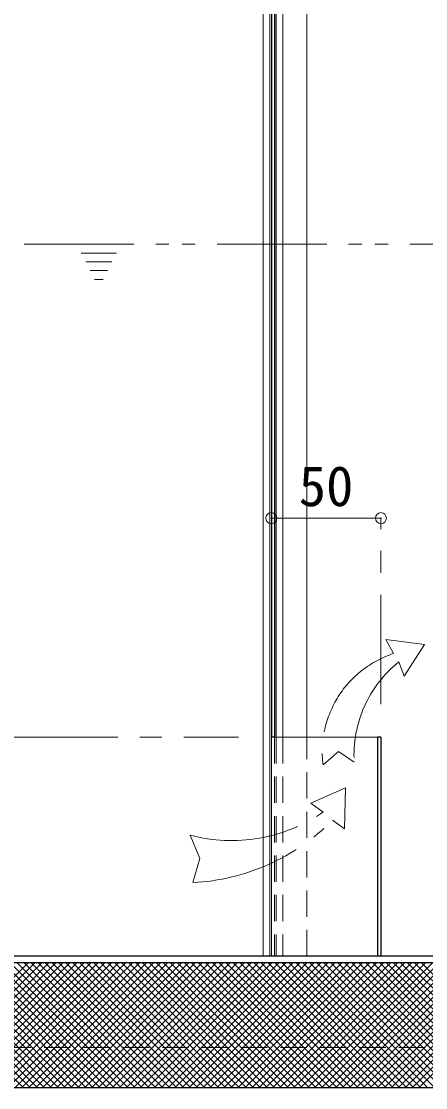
# Model space of a CAD drawing. Units: millimetres at full size, sheet at 1:10; details may follow other scales. Extents: x -2092 to 1958, y -1356 to 1454.
# Drawn here: x -819.9 to -635.3, y -915.8 to -429 of the extents above; entities that cross this region are included whole.
import ezdxf
from ezdxf.enums import TextEntityAlignment as Align

# ---------------------------------------------------------------- set-up
doc = ezdxf.new("R2010")
doc.units = ezdxf.units.MM
doc.header["$LTSCALE"] = 10
doc.header["$PDMODE"] = 32
doc.header["$PDSIZE"] = 5
for name, pattern in [('CHAIN1', [8, 5, -1, 1, -1]), ('DASHED1', [1.8, 1.2, -0.6]), ('DOUBLE_CHAIN1', [8.8, 5, -1, 0.6, -0.6, 0.6, -1])]:
    doc.linetypes.add(name, pattern=pattern)
doc.layers.add('0-0_ﾚｲﾔ1', color=4, linetype='Continuous', lineweight=9)
doc.styles.add('ＭＳ ゴシック', font='')
doc.styles.get('ＭＳ ゴシック').set_extended_font_data('MS Gothic')

msp = doc.modelspace()

# ---------------------------------------------------------------- linework, layer by layer
at = {"layer": '0-0_ﾚｲﾔ1', "color": 7, "lineweight": 18}
for p, q in [((-709.49, -855.78), (-709.49, -157.28)), ((-706.49, -855.78), (-706.49, -157.28)), ((-703.49, -169.52), (-703.49, -755.78)), ((-700.49, -170.14), (-700.49, -755.78)), ((-705.74, -755.78), (-705.74, -855.78)), ((-657.24, -755.78), (-704.24, -755.78))]:
    msp.add_line(p, q, dxfattribs=at)
at = {"layer": '0-0_ﾚｲﾔ1', "color": 5, "lineweight": 25}
for p, q in [((-705.74, -157.28), (-705.74, -755.78)), ((-704.24, -158.03), (-704.24, -755.78)), ((-704.24, -755.78), (-705.74, -755.78)), ((-657.24, -755.78), (-657.24, -855.78)), ((-655.74, -755.78), (-657.24, -755.78)), ((-655.74, -755.78), (-655.74, -855.78)), ((-291.49, -855.78), (-1097.49, -855.78)), ((-291.49, -858.78), (-1097.49, -858.78)), ((-240.29, -915.78), (-1148.69, -915.78))]:
    msp.add_line(p, q, dxfattribs=at)
at = {"layer": '0-0_ﾚｲﾔ1'}
for p, q in [((-689.49, -755.78), (-689.49, -157.28)), ((-655.74, -655.78), (-705.74, -655.78)), ((-875.86, -858.78), (-818.86, -915.78)), ((-873.81, -915.78), (-816.81, -858.78)), ((-872.68, -858.78), (-815.68, -915.78)), ((-870.63, -915.78), (-813.63, -858.78)), ((-869.5, -858.78), (-812.5, -915.78)), ((-867.45, -915.78), (-810.45, -858.78)), ((-866.31, -858.78), (-809.31, -915.78)), ((-864.27, -915.78), (-807.27, -858.78)), ((-863.13, -858.78), (-806.13, -915.78)), ((-861.09, -915.78), (-804.09, -858.78)), ((-859.95, -858.78), (-802.95, -915.78)), ((-857.9, -915.78), (-800.9, -858.78)), ((-856.77, -858.78), (-799.77, -915.78)), ((-854.72, -915.78), (-797.72, -858.78)), ((-853.59, -858.78), (-796.59, -915.78)), ((-851.54, -915.78), (-794.54, -858.78)), ((-850.4, -858.78), (-793.4, -915.78)), ((-848.36, -915.78), (-791.36, -858.78)), ((-847.22, -858.78), (-790.22, -915.78)), ((-845.18, -915.78), (-788.18, -858.78)), ((-844.04, -858.78), (-787.04, -915.78)), ((-841.99, -915.78), (-784.99, -858.78)), ((-840.86, -858.78), (-783.86, -915.78)), ((-838.81, -915.78), (-781.81, -858.78)), ((-837.68, -858.78), (-780.68, -915.78)), ((-835.63, -915.78), (-778.63, -858.78)), ((-834.49, -858.78), (-777.49, -915.78)), ((-832.45, -915.78), (-775.45, -858.78)), ((-831.31, -858.78), (-774.31, -915.78)), ((-829.27, -915.78), (-772.27, -858.78)), ((-828.13, -858.78), (-771.13, -915.78)), ((-826.09, -915.78), (-769.09, -858.78)), ((-824.95, -858.78), (-767.95, -915.78)), ((-822.9, -915.78), (-765.9, -858.78)), ((-821.77, -858.78), (-764.77, -915.78)), ((-819.72, -915.78), (-762.72, -858.78)), ((-818.58, -858.78), (-761.58, -915.78)), ((-816.54, -915.78), (-759.54, -858.78)), ((-815.4, -858.78), (-758.4, -915.78)), ((-813.36, -915.78), (-756.36, -858.78)), ((-812.22, -858.78), (-755.22, -915.78)), ((-810.18, -915.78), (-753.18, -858.78)), ((-809.04, -858.78), (-752.04, -915.78)), ((-806.99, -915.78), (-749.99, -858.78)), ((-805.86, -858.78), (-748.86, -915.78)), ((-803.81, -915.78), (-746.81, -858.78)), ((-802.67, -858.78), (-745.67, -915.78)), ((-800.63, -915.78), (-743.63, -858.78)), ((-799.49, -858.78), (-742.49, -915.78)), ((-797.45, -915.78), (-740.45, -858.78)), ((-796.31, -858.78), (-739.31, -915.78)), ((-794.27, -915.78), (-737.27, -858.78)), ((-793.13, -858.78), (-736.13, -915.78)), ((-791.08, -915.78), (-734.08, -858.78)), ((-789.95, -858.78), (-732.95, -915.78)), ((-787.9, -915.78), (-730.9, -858.78)), ((-786.76, -858.78), (-729.76, -915.78)), ((-784.72, -915.78), (-727.72, -858.78)), ((-783.58, -858.78), (-726.58, -915.78)), ((-781.54, -915.78), (-724.54, -858.78)), ((-780.4, -858.78), (-723.4, -915.78)), ((-778.36, -915.78), (-721.36, -858.78)), ((-777.22, -858.78), (-720.22, -915.78)), ((-775.17, -915.78), (-718.17, -858.78)), ((-774.04, -858.78), (-717.04, -915.78)), ((-771.99, -915.78), (-714.99, -858.78)), ((-770.85, -858.78), (-713.85, -915.78)), ((-768.81, -915.78), (-711.81, -858.78)), ((-767.67, -858.78), (-710.67, -915.78)), ((-765.63, -915.78), (-708.63, -858.78)), ((-764.49, -858.78), (-707.49, -915.78)), ((-762.45, -915.78), (-705.45, -858.78)), ((-761.31, -858.78), (-704.31, -915.78)), ((-759.26, -915.78), (-702.26, -858.78)), ((-758.13, -858.78), (-701.13, -915.78)), ((-756.08, -915.78), (-699.08, -858.78)), ((-754.94, -858.78), (-697.94, -915.78)), ((-752.9, -915.78), (-695.9, -858.78)), ((-751.76, -858.78), (-694.76, -915.78)), ((-749.72, -915.78), (-692.72, -858.78)), ((-748.58, -858.78), (-691.58, -915.78)), ((-746.54, -915.78), (-689.54, -858.78)), ((-745.4, -858.78), (-688.4, -915.78)), ((-743.35, -915.78), (-686.35, -858.78)), ((-742.22, -858.78), (-685.22, -915.78)), ((-740.17, -915.78), (-683.17, -858.78)), ((-739.03, -858.78), (-682.03, -915.78)), ((-736.99, -915.78), (-679.99, -858.78)), ((-735.85, -858.78), (-678.85, -915.78)), ((-733.81, -915.78), (-676.81, -858.78)), ((-732.67, -858.78), (-675.67, -915.78)), ((-730.63, -915.78), (-673.63, -858.78)), ((-729.49, -858.78), (-672.49, -915.78)), ((-727.44, -915.78), (-670.44, -858.78)), ((-726.31, -858.78), (-669.31, -915.78)), ((-724.26, -915.78), (-667.26, -858.78)), ((-723.12, -858.78), (-666.12, -915.78)), ((-721.08, -915.78), (-664.08, -858.78)), ((-719.94, -858.78), (-662.94, -915.78)), ((-717.9, -915.78), (-660.9, -858.78)), ((-716.76, -858.78), (-659.76, -915.78)), ((-714.72, -915.78), (-657.72, -858.78)), ((-713.58, -858.78), (-656.58, -915.78)), ((-711.53, -915.78), (-654.53, -858.78)), ((-710.4, -858.78), (-653.4, -915.78)), ((-708.35, -915.78), (-651.35, -858.78)), ((-707.21, -858.78), (-650.21, -915.78)), ((-705.17, -915.78), (-648.17, -858.78)), ((-704.03, -858.78), (-647.03, -915.78)), ((-701.99, -915.78), (-644.99, -858.78)), ((-700.85, -858.78), (-643.85, -915.78)), ((-698.81, -915.78), (-641.81, -858.78)), ((-697.67, -858.78), (-640.67, -915.78)), ((-695.62, -915.78), (-638.62, -858.78)), ((-694.49, -858.78), (-637.49, -915.78)), ((-692.44, -915.78), (-635.44, -858.78)), ((-691.31, -858.78), (-634.31, -915.78)), ((-689.26, -915.78), (-632.26, -858.78)), ((-688.12, -858.78), (-631.12, -915.78)), ((-686.08, -915.78), (-629.08, -858.78)), ((-684.94, -858.78), (-627.94, -915.78)), ((-682.9, -915.78), (-625.9, -858.78)), ((-681.76, -858.78), (-624.76, -915.78)), ((-679.71, -915.78), (-622.71, -858.78)), ((-678.58, -858.78), (-621.58, -915.78)), ((-676.53, -915.78), (-619.53, -858.78)), ((-675.4, -858.78), (-618.4, -915.78)), ((-673.35, -915.78), (-616.35, -858.78)), ((-672.21, -858.78), (-615.21, -915.78)), ((-670.17, -915.78), (-613.17, -858.78)), ((-669.03, -858.78), (-612.03, -915.78)), ((-666.99, -915.78), (-609.99, -858.78)), ((-665.85, -858.78), (-608.85, -915.78)), ((-663.8, -915.78), (-606.8, -858.78)), ((-662.67, -858.78), (-605.67, -915.78)), ((-660.62, -915.78), (-603.62, -858.78)), ((-659.49, -858.78), (-602.49, -915.78)), ((-657.44, -915.78), (-600.44, -858.78)), ((-656.3, -858.78), (-599.3, -915.78)), ((-654.26, -915.78), (-597.26, -858.78)), ((-653.12, -858.78), (-596.12, -915.78)), ((-651.08, -915.78), (-594.08, -858.78)), ((-649.94, -858.78), (-592.94, -915.78)), ((-647.89, -915.78), (-590.89, -858.78)), ((-646.76, -858.78), (-589.76, -915.78)), ((-644.71, -915.78), (-587.71, -858.78)), ((-643.58, -858.78), (-586.58, -915.78)), ((-641.53, -915.78), (-584.53, -858.78)), ((-640.39, -858.78), (-583.39, -915.78)), ((-638.35, -915.78), (-581.35, -858.78)), ((-637.21, -858.78), (-580.21, -915.78))]:
    msp.add_line(p, q, dxfattribs=at)
at = {"layer": '0-0_ﾚｲﾔ1', "linetype": 'DOUBLE_CHAIN1'}
for p, q in [((-504.49, -530.78), (-1089.49, -530.78)), ((-776.49, -534.78), (-792.49, -534.78)), ((-778.49, -538.78), (-790.49, -538.78)), ((-780.49, -542.78), (-788.49, -542.78)), ((-782.49, -546.78), (-786.49, -546.78)), ((-649.98, -717.61), (-653.53, -711.18)), ((-653.53, -711.18), (-635.87, -713.43)), ((-682.16, -768.35), (-675.05, -762.25)), ((-667.93, -767.11), (-675.05, -762.25)), ((-687.73, -785.85), (-671.84, -778.95)), ((-682.16, -790.01), (-687.73, -785.85))]:
    msp.add_line(p, q, dxfattribs=at)
at = {"layer": '0-0_ﾚｲﾔ1', "linetype": 'CHAIN1'}
for p, q in [((-655.74, -740.78), (-655.74, -655.78)), ((-825.74, -755.78), (-720.74, -755.78))]:
    msp.add_line(p, q, dxfattribs=at)
at = {"layer": '0-0_ﾚｲﾔ1', "linetype": 'DASHED1'}
for p, q in [((-704.24, -755.78), (-704.24, -855.78)), ((-703.49, -755.78), (-703.49, -855.78)), ((-700.49, -755.78), (-700.49, -855.78)), ((-689.49, -855.78), (-689.49, -755.78)), ((-239.49, -897.38), (-1149.49, -897.38))]:
    msp.add_line(p, q, dxfattribs=at)
at = {"layer": '0-0_ﾚｲﾔ1', "linetype": 'DOUBLE_CHAIN1'}
for points in [[(-647.51, -721.32), (-645.18, -727.88), (-635.87, -713.43)], [(-677.83, -793.72), (-672.32, -797.57), (-671.84, -778.95)], [(-742.8, -800.52), (-738.31, -811.22), (-741.56, -822.18)]]:
    msp.add_lwpolyline(points, dxfattribs=at)
for centre, radius, start, end in [((-635.28, -762.5), 47.24, 108.1263, 187.1124), ((-613.44, -763.96), 54.58, 128.6223, 183.3091), ((-723.9, -729.44), 73.55, 255.1077, 304.5746), ((-746.63, -725.23), 97.08, 272.9957, 315.1356)]:
    msp.add_arc(centre, radius, start, end, dxfattribs=at)
at = {"layer": '0-0_ﾚｲﾔ1', "color": 1}
for p in [(-705.74, -655.78), (-655.74, -655.78)]:
    msp.add_point(p, dxfattribs=at)

# ---------------------------------------------------------------- texts
at = {"layer": '0-0_ﾚｲﾔ1', "color": 7, "style": 'ＭＳ ゴシック'}
msp.add_text('50', height=18.33, dxfattribs=at).set_placement((-693.24, -655.78), align=Align.BOTTOM_LEFT)

doc.saveas('drawing.dxf')
